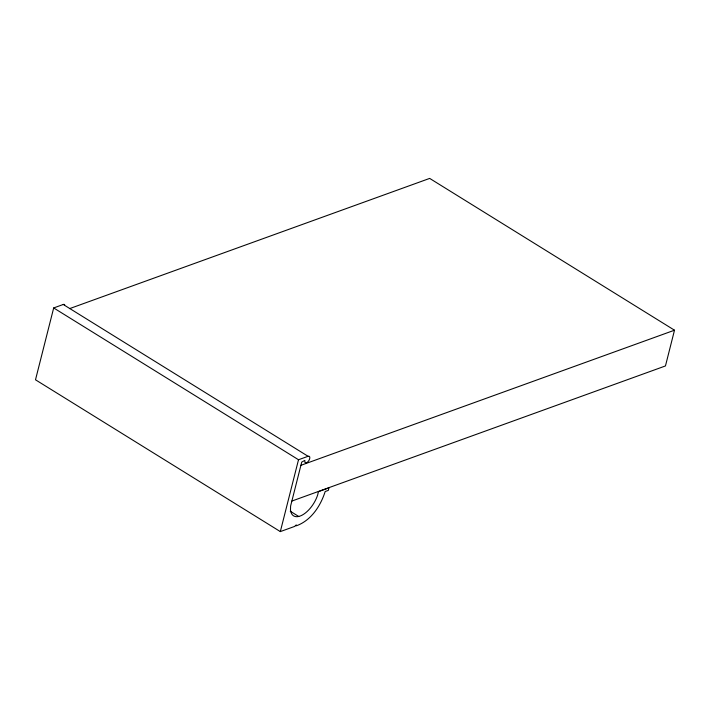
<?xml version="1.0" encoding="UTF-8"?>
<svg xmlns="http://www.w3.org/2000/svg" width="710" height="710" viewBox="0 0 710 710"><rect width="100%" height="100%" fill="white"/><g stroke="black" fill="none" stroke-linecap="round" stroke-linejoin="round"><path stroke-width="1.06" d="M53.685 307.945L35.5 379.797L280.326 531.595L295.111 526.252L295.316 525.453L296.505 525.027L296.301 525.826C311.069 520.581 320.636 505.902 325.171 491.524L328.331 490.388L328.97 487.85L318.444 491.657L317.663 494.968A21.078 10.552 -58.2 0 1 302.283 515.061A21.078 10.552 -58.2 0 1 290.479 509.771L290.603 506.07L301.732 462.086L304.821 460.417L304.954 462.467L306.427 462.796A3.79 1.899 -58.2 0 0 309.684 458.66A3.79 1.899 -58.2 0 0 308.078 456.29L63.243 304.483L53.685 307.945L298.511 459.743L308.078 456.29M280.326 531.595L298.511 459.743M69.615 308.619L429.674 178.405L674.5 330.203L665.456 365.943L291.872 501.056M300.916 465.316L674.5 330.203M290.248 511.209L298.724 516.463M63.243 304.483A3.79 1.899 -58.2 0 1 64.725 304.821"/></g></svg>
